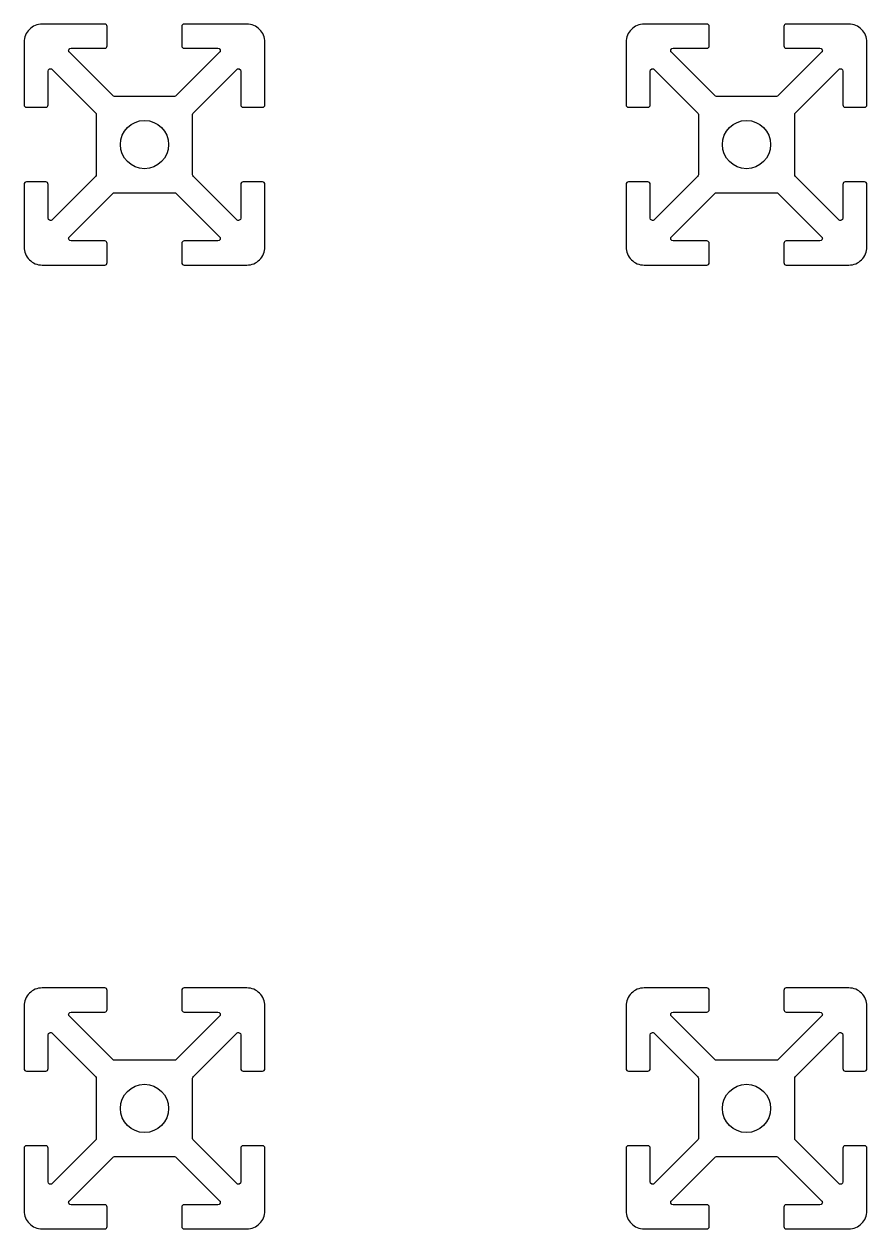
# Model space of a CAD drawing. Header units: millimetres. Extents: x -52 to 18, y -100 to 0.
import ezdxf

# ---------------------------------------------------------------- set-up
doc = ezdxf.new("R2010")
doc.units = ezdxf.units.MM

msp = doc.modelspace()

# ---------------------------------------------------------------- linework, layer by layer
for points in [[(-44.8, 0), (-50, 0, 0.414214), (-51.5, -1.5), (-51.5, -6.7, 0.414214), (-51.3, -6.9), (-49.7, -6.9, 0.414214), (-49.5, -6.7), (-49.5, -3.9, -0.668179), (-49.16, -3.76), (-45.56, -7.36, -0.198912), (-45.5, -7.5), (-45.5, -12.5, -0.198912), (-45.56, -12.64), (-49.16, -16.24, -0.668179), (-49.5, -16.1), (-49.5, -13.3, 0.414214), (-49.7, -13.1), (-51.3, -13.1, 0.414214), (-51.5, -13.3), (-51.5, -18.5, 0.414214), (-50, -20), (-44.8, -20, 0.414214), (-44.6, -19.8), (-44.6, -18.2, 0.414214), (-44.8, -18), (-47.6, -18, -0.668179), (-47.74, -17.66), (-44.14, -14.06, -0.198912), (-44, -14), (-39, -14, -0.198912), (-38.86, -14.06), (-35.26, -17.66, -0.668179), (-35.4, -18), (-38.2, -18, 0.414214), (-38.4, -18.2), (-38.4, -19.8, 0.414214), (-38.2, -20), (-33, -20, 0.414214), (-31.5, -18.5), (-31.5, -13.3, 0.414214), (-31.7, -13.1), (-33.3, -13.1, 0.414214), (-33.5, -13.3), (-33.5, -16.1, -0.668179), (-33.84, -16.24), (-37.44, -12.64, -0.198912), (-37.5, -12.5), (-37.5, -7.5, -0.198912), (-37.44, -7.36), (-33.84, -3.76, -0.668179), (-33.5, -3.9), (-33.5, -6.7, 0.414214), (-33.3, -6.9), (-31.7, -6.9, 0.414214), (-31.5, -6.7), (-31.5, -1.5, 0.414214), (-33, 0), (-38.2, 0, 0.414214), (-38.4, -0.2), (-38.4, -1.8, 0.414214), (-38.2, -2), (-35.4, -2, -0.668179), (-35.26, -2.34), (-38.86, -5.94, -0.198912), (-39, -6), (-44, -6, -0.198912), (-44.14, -5.94), (-47.74, -2.34, -0.668179), (-47.6, -2), (-44.8, -2, 0.414214), (-44.6, -1.8), (-44.6, -0.2, 0.414214)], [(5.2, 0), (0, 0, 0.414214), (-1.5, -1.5), (-1.5, -6.7, 0.414214), (-1.3, -6.9), (0.3, -6.9, 0.414214), (0.5, -6.7), (0.5, -3.9, -0.668179), (0.84, -3.76), (4.44, -7.36, -0.198912), (4.5, -7.5), (4.5, -12.5, -0.198912), (4.44, -12.64), (0.84, -16.24, -0.668179), (0.5, -16.1), (0.5, -13.3, 0.414214), (0.3, -13.1), (-1.3, -13.1, 0.414214), (-1.5, -13.3), (-1.5, -18.5, 0.414214), (0, -20), (5.2, -20, 0.414214), (5.4, -19.8), (5.4, -18.2, 0.414214), (5.2, -18), (2.4, -18, -0.668179), (2.26, -17.66), (5.86, -14.06, -0.198912), (6, -14), (11, -14, -0.198912), (11.14, -14.06), (14.74, -17.66, -0.668179), (14.6, -18), (11.8, -18, 0.414214), (11.6, -18.2), (11.6, -19.8, 0.414214), (11.8, -20), (17, -20, 0.414214), (18.5, -18.5), (18.5, -13.3, 0.414214), (18.3, -13.1), (16.7, -13.1, 0.414214), (16.5, -13.3), (16.5, -16.1, -0.668179), (16.16, -16.24), (12.56, -12.64, -0.198912), (12.5, -12.5), (12.5, -7.5, -0.198912), (12.56, -7.36), (16.16, -3.76, -0.668179), (16.5, -3.9), (16.5, -6.7, 0.414214), (16.7, -6.9), (18.3, -6.9, 0.414214), (18.5, -6.7), (18.5, -1.5, 0.414214), (17, 0), (11.8, 0, 0.414214), (11.6, -0.2), (11.6, -1.8, 0.414214), (11.8, -2), (14.6, -2, -0.668179), (14.74, -2.34), (11.14, -5.94, -0.198912), (11, -6), (6, -6, -0.198912), (5.86, -5.94), (2.26, -2.34, -0.668179), (2.4, -2), (5.2, -2, 0.414214), (5.4, -1.8), (5.4, -0.2, 0.414214)], [(-44.8, -80), (-50, -80, 0.414214), (-51.5, -81.5), (-51.5, -86.7, 0.414214), (-51.3, -86.9), (-49.7, -86.9, 0.414214), (-49.5, -86.7), (-49.5, -83.9, -0.668179), (-49.16, -83.76), (-45.56, -87.36, -0.198912), (-45.5, -87.5), (-45.5, -92.5, -0.198912), (-45.56, -92.64), (-49.16, -96.24, -0.668179), (-49.5, -96.1), (-49.5, -93.3, 0.414214), (-49.7, -93.1), (-51.3, -93.1, 0.414214), (-51.5, -93.3), (-51.5, -98.5, 0.414214), (-50, -100), (-44.8, -100, 0.414214), (-44.6, -99.8), (-44.6, -98.2, 0.414214), (-44.8, -98), (-47.6, -98, -0.668179), (-47.74, -97.66), (-44.14, -94.06, -0.198912), (-44, -94), (-39, -94, -0.198912), (-38.86, -94.06), (-35.26, -97.66, -0.668179), (-35.4, -98), (-38.2, -98, 0.414214), (-38.4, -98.2), (-38.4, -99.8, 0.414214), (-38.2, -100), (-33, -100, 0.414214), (-31.5, -98.5), (-31.5, -93.3, 0.414214), (-31.7, -93.1), (-33.3, -93.1, 0.414214), (-33.5, -93.3), (-33.5, -96.1, -0.668179), (-33.84, -96.24), (-37.44, -92.64, -0.198912), (-37.5, -92.5), (-37.5, -87.5, -0.198912), (-37.44, -87.36), (-33.84, -83.76, -0.668179), (-33.5, -83.9), (-33.5, -86.7, 0.414214), (-33.3, -86.9), (-31.7, -86.9, 0.414214), (-31.5, -86.7), (-31.5, -81.5, 0.414214), (-33, -80), (-38.2, -80, 0.414214), (-38.4, -80.2), (-38.4, -81.8, 0.414214), (-38.2, -82), (-35.4, -82, -0.668179), (-35.26, -82.34), (-38.86, -85.94, -0.198912), (-39, -86), (-44, -86, -0.198912), (-44.14, -85.94), (-47.74, -82.34, -0.668179), (-47.6, -82), (-44.8, -82, 0.414214), (-44.6, -81.8), (-44.6, -80.2, 0.414214)], [(5.2, -80), (0, -80, 0.414214), (-1.5, -81.5), (-1.5, -86.7, 0.414214), (-1.3, -86.9), (0.3, -86.9, 0.414214), (0.5, -86.7), (0.5, -83.9, -0.668179), (0.84, -83.76), (4.44, -87.36, -0.198912), (4.5, -87.5), (4.5, -92.5, -0.198912), (4.44, -92.64), (0.84, -96.24, -0.668179), (0.5, -96.1), (0.5, -93.3, 0.414214), (0.3, -93.1), (-1.3, -93.1, 0.414214), (-1.5, -93.3), (-1.5, -98.5, 0.414214), (0, -100), (5.2, -100, 0.414214), (5.4, -99.8), (5.4, -98.2, 0.414214), (5.2, -98), (2.4, -98, -0.668179), (2.26, -97.66), (5.86, -94.06, -0.198912), (6, -94), (11, -94, -0.198912), (11.14, -94.06), (14.74, -97.66, -0.668179), (14.6, -98), (11.8, -98, 0.414214), (11.6, -98.2), (11.6, -99.8, 0.414214), (11.8, -100), (17, -100, 0.414214), (18.5, -98.5), (18.5, -93.3, 0.414214), (18.3, -93.1), (16.7, -93.1, 0.414214), (16.5, -93.3), (16.5, -96.1, -0.668179), (16.16, -96.24), (12.56, -92.64, -0.198912), (12.5, -92.5), (12.5, -87.5, -0.198912), (12.56, -87.36), (16.16, -83.76, -0.668179), (16.5, -83.9), (16.5, -86.7, 0.414214), (16.7, -86.9), (18.3, -86.9, 0.414214), (18.5, -86.7), (18.5, -81.5, 0.414214), (17, -80), (11.8, -80, 0.414214), (11.6, -80.2), (11.6, -81.8, 0.414214), (11.8, -82), (14.6, -82, -0.668179), (14.74, -82.34), (11.14, -85.94, -0.198912), (11, -86), (6, -86, -0.198912), (5.86, -85.94), (2.26, -82.34, -0.668179), (2.4, -82), (5.2, -82, 0.414214), (5.4, -81.8), (5.4, -80.2, 0.414214)]]:
    msp.add_lwpolyline(points, format="xyb", close=True)
for centre in [(-41.5, -10), (8.5, -10), (-41.5, -90), (8.5, -90)]:
    msp.add_circle(centre, 2)

doc.saveas('drawing.dxf')
